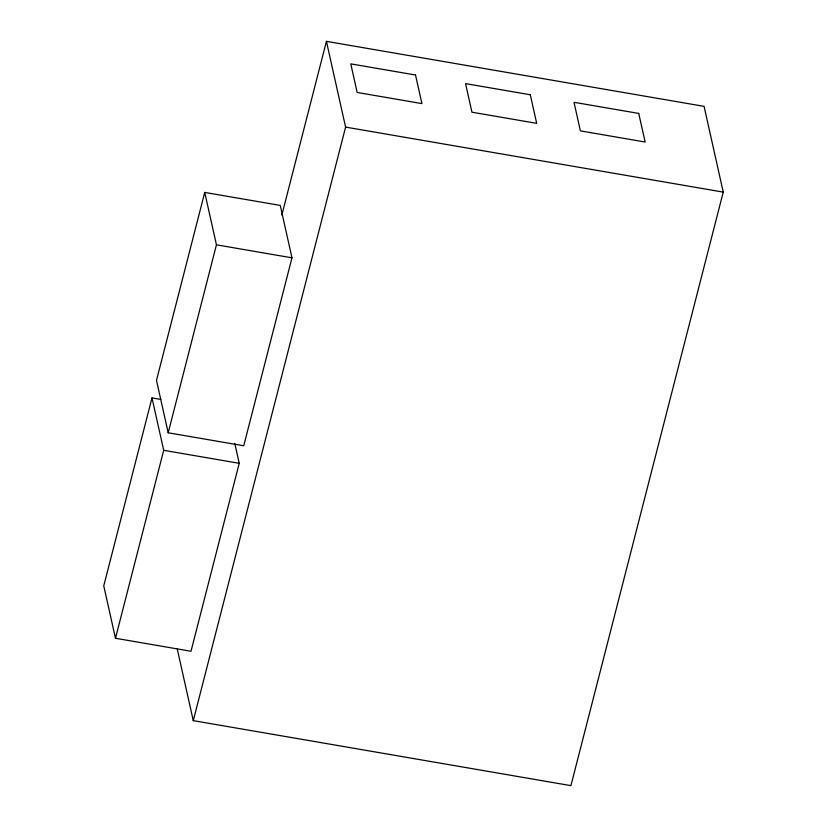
<?xml version="1.0" encoding="UTF-8"?>
<svg xmlns="http://www.w3.org/2000/svg" width="827" height="827" viewBox="0 0 827 827"><rect width="100%" height="100%" fill="white"/><g stroke="black" fill="none" stroke-linecap="round" stroke-linejoin="round"><path stroke-width="1.24" d="M160.8 399.431L151.992 397.911L103.757 585.867L115.47 638.268L190.996 651.273L239.23 463.316L234.775 443.355M204.734 192.422L156.489 380.379L168.201 432.779L243.738 445.784L291.972 257.828L280.26 205.416L204.734 192.422L216.447 244.823L168.201 432.779M115.47 638.268L163.705 450.312L151.992 397.911M281.852 215.041L326.427 41.35L704.077 106.363L723.243 192.112L570.919 785.65L193.27 720.637L177.205 648.761M193.27 720.637L345.593 127.1L326.427 41.35M345.593 127.1L723.243 192.112M216.447 244.823L291.972 257.828M163.705 450.312L239.23 463.316M415.526 75.009L350.782 63.865L357.171 92.448L421.915 103.592L415.526 75.009M530.303 94.764L465.56 83.62L471.948 112.203L536.692 123.347L530.303 94.764M638.733 113.433L574 102.29L580.389 130.873L645.132 142.017L638.733 113.433"/></g></svg>
